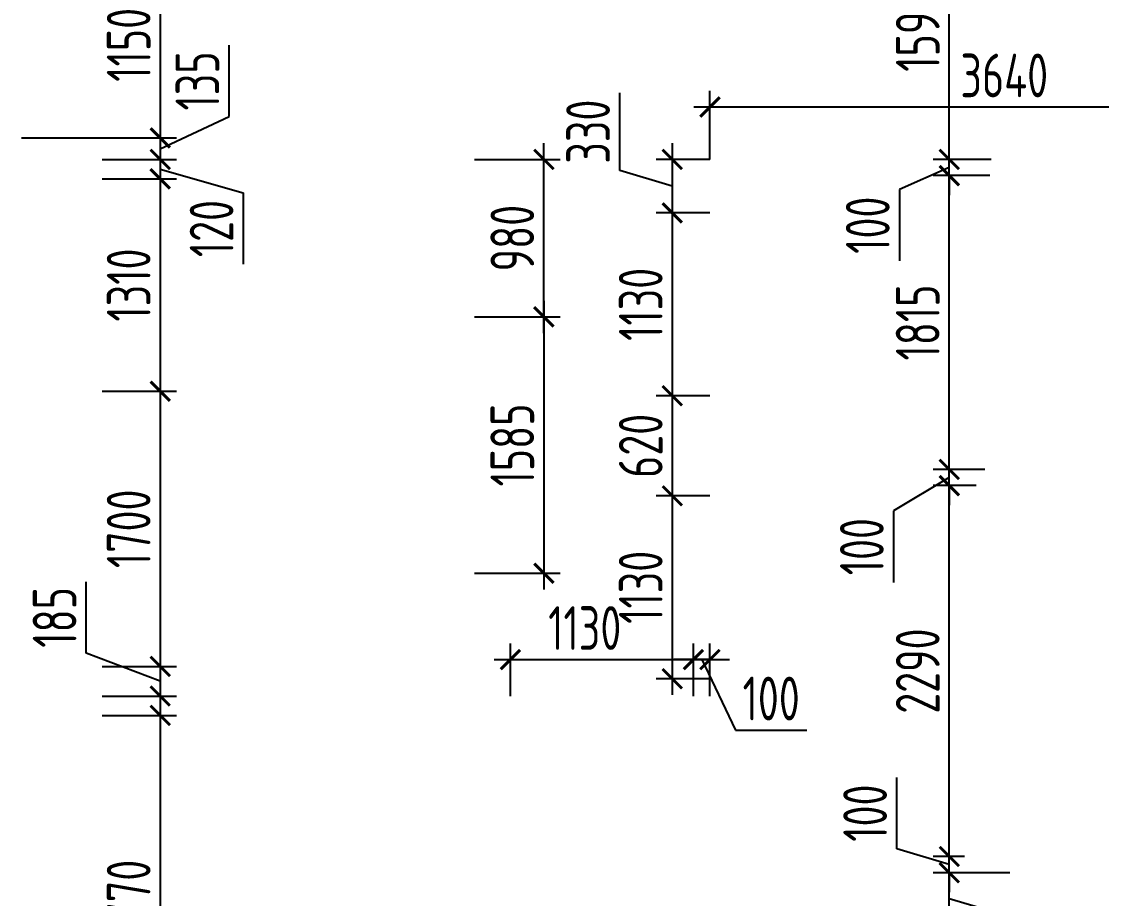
# Model space of a CAD drawing. Header units: millimetres. Extents: x -350007 to 535970, y -888 to 133718.
# Drawn here: x -212261 to -205589, y 100242 to 105659 of the extents above; entities that cross this region are included whole.
import ezdxf

# ---------------------------------------------------------------- set-up
doc = ezdxf.new("R2010")
doc.units = ezdxf.units.MM
doc.layers.add('АР_Размеры нов.', color=15, linetype='Continuous', lineweight=0)
doc.styles.add('ISOCPEUR', font='isocpeur.ttf', dxfattribs={"width": 0.7})
doc.dimstyles.new('R_100', dxfattribs={"dimtxt": 270, "dimasz": 120, "dimexe": 100, "dimexo": 0, "dimgap": 60, "dimtad": 1, "dimdec": 0, "dimrnd": 5, "dimzin": 0, "dimdsep": 46, "dimtxsty": 'ISOCPEUR', "dimblk": 'ARCHTICK', "dimcen": 0, "dimdle": 100, "dimclrd": 256, "dimclre": 256, "dimclrt": 256, "dimadec": 0, "dimazin": 0, "dimtfac": 2, "dimtdec": 0, "dimtofl": 0, "dimtmove": 1, "dimatfit": 3, "dimfxl": 1, "dimtvp": 3, "dimtolj": 1, "dimtzin": 0, "dimarcsym": 0})

# ---------------------------------------------------------------- blocks, each defined once
blk = doc.blocks.new('_ArchTick')
at = {"color": 0, "linetype": 'ByBlock', "const_width": 0.15}
blk.add_lwpolyline([(-0.5, -0.5), (0.5, 0.5)], dxfattribs=at)
blk = doc.blocks.new('*D2852')
at = {"layer": 'АР_Размеры нов.', "lineweight": -2, "ltscale": 100, "transparency": 16777216}
for p, q in [((-211404.8, 106190.7), (-211404.8, 104840.7)), ((-212261.4, 106090.7), (-211304.8, 106090.7)), ((-212261.4, 104940.7), (-211304.8, 104940.7))]:
    blk.add_line(p, q, dxfattribs=at)
at = {"layer": 'АР_Размеры нов.', "lineweight": -2, "ltscale": 100, "transparency": 16777216, "xscale": 120, "yscale": 120, "zscale": 120}
for p, rotation in [((-211404.8, 106090.7), 90), ((-211404.8, 104940.7), 270)]:
    blk.add_blockref('_ArchTick', p, dxfattribs=dict(at, rotation=rotation))
at = {"layer": 'АР_Размеры нов.', "ltscale": 100, "transparency": 16777216, "insert": (-211599.8, 105515.7), "char_height": 270, "attachment_point": 5, "rotation": 90, "style": 'ISOCPEUR'}
blk.add_mtext('\\A1;1150', dxfattribs=at)
blk = doc.blocks.new('*D2853')
at = {"layer": 'АР_Размеры нов.', "lineweight": -2, "ltscale": 100, "transparency": 16777216}
for p, q in [((-211404.8, 103475.4), (-211404.8, 101575.4)), ((-211763, 103375.4), (-211304.8, 103375.4)), ((-211763, 101675.4), (-211304.8, 101675.4))]:
    blk.add_line(p, q, dxfattribs=at)
at = {"layer": 'АР_Размеры нов.', "lineweight": -2, "ltscale": 100, "transparency": 16777216, "xscale": 120, "yscale": 120, "zscale": 120}
for p, rotation in [((-211404.8, 103375.4), 90), ((-211404.8, 101675.4), 270)]:
    blk.add_blockref('_ArchTick', p, dxfattribs=dict(at, rotation=rotation))
at = {"layer": 'АР_Размеры нов.', "ltscale": 100, "transparency": 16777216, "insert": (-211599.8, 102525.4), "char_height": 270, "attachment_point": 5, "rotation": 90, "style": 'ISOCPEUR'}
blk.add_mtext('\\A1;1700', dxfattribs=at)
blk = doc.blocks.new('*D2856')
at = {"layer": 'АР_Размеры нов.', "lineweight": -2, "ltscale": 100, "transparency": 16777216}
for p, q in [((-208240.5, 104577.3), (-208240.5, 103247.3)), ((-208007.6, 104477.3), (-208340.5, 104477.3)), ((-208007.7, 103347.3), (-208340.5, 103347.3))]:
    blk.add_line(p, q, dxfattribs=at)
at = {"layer": 'АР_Размеры нов.', "lineweight": -2, "ltscale": 100, "transparency": 16777216, "xscale": 120, "yscale": 120, "zscale": 120}
for p, rotation in [((-208240.5, 104477.3), 90), ((-208240.5, 103347.3), 270)]:
    blk.add_blockref('_ArchTick', p, dxfattribs=dict(at, rotation=rotation))
at = {"layer": 'АР_Размеры нов.', "ltscale": 100, "transparency": 16777216, "insert": (-208435.5, 103912.3), "char_height": 270, "attachment_point": 5, "rotation": 90, "style": 'ISOCPEUR'}
blk.add_mtext('\\A1;1130', dxfattribs=at)
blk = doc.blocks.new('*D2857')
at = {"layer": 'АР_Размеры нов.', "lineweight": -2, "ltscale": 100, "transparency": 16777216}
for p, q in [((-209033.9, 103935.1), (-209033.9, 102151.1)), ((-209462.3, 103835.1), (-208933.9, 103835.1)), ((-209462.4, 102251.1), (-208933.9, 102251.1))]:
    blk.add_line(p, q, dxfattribs=at)
at = {"layer": 'АР_Размеры нов.', "lineweight": -2, "ltscale": 100, "transparency": 16777216, "xscale": 120, "yscale": 120, "zscale": 120}
for p, rotation in [((-209033.9, 103835.1), 90), ((-209033.9, 102251.1), 270)]:
    blk.add_blockref('_ArchTick', p, dxfattribs=dict(at, rotation=rotation))
at = {"layer": 'АР_Размеры нов.', "ltscale": 100, "transparency": 16777216, "insert": (-209228.9, 103043.1), "char_height": 270, "attachment_point": 5, "rotation": 90, "style": 'ISOCPEUR'}
blk.add_mtext('\\A1;1585', dxfattribs=at)
blk = doc.blocks.new('*D2858')
at = {"layer": 'АР_Размеры нов.', "lineweight": -2, "ltscale": 100, "transparency": 16777216}
for p, q in [((-209240.9, 101492.4), (-209240.9, 101817.5)), ((-208110, 101492.4), (-208110, 101817.5)), ((-209340.9, 101717.5), (-208010, 101717.5))]:
    blk.add_line(p, q, dxfattribs=at)
at = {"layer": 'АР_Размеры нов.', "lineweight": -2, "ltscale": 100, "transparency": 16777216, "xscale": 120, "yscale": 120, "zscale": 120, "rotation": 180}
blk.add_blockref('_ArchTick', (-209240.9, 101717.5), dxfattribs=at)
at = {"layer": 'АР_Размеры нов.', "lineweight": -2, "ltscale": 100, "transparency": 16777216, "xscale": 120, "yscale": 120, "zscale": 120}
blk.add_blockref('_ArchTick', (-208110, 101717.5), dxfattribs=at)
at = {"layer": 'АР_Размеры нов.', "ltscale": 100, "transparency": 16777216, "insert": (-208781.5, 101912.5), "char_height": 270, "attachment_point": 5, "style": 'ISOCPEUR'}
blk.add_mtext('\\A1;1130', dxfattribs=at)
blk = doc.blocks.new('*D2633')
at = {"layer": 'АР_Размеры нов.', "lineweight": -2, "ltscale": 100, "transparency": 16777216}
for p, q in [((-208110, 101492.4), (-208110, 101817.5)), ((-208007.7, 101492.4), (-208007.7, 101817.5)), ((-208110, 101717.5), (-208230, 101717.5)), ((-208007.7, 101717.5), (-208110, 101717.5)), ((-208058.8, 101717.5), (-207850.1, 101281.7)), ((-208007.7, 101717.5), (-207887.7, 101717.5)), ((-207850.1, 101281.7), (-207408.8, 101281.7))]:
    blk.add_line(p, q, dxfattribs=at)
at = {"layer": 'АР_Размеры нов.', "lineweight": -2, "ltscale": 100, "transparency": 16777216, "xscale": 120, "yscale": 120, "zscale": 120}
blk.add_blockref('_ArchTick', (-208110, 101717.5), dxfattribs=at)
at = {"layer": 'АР_Размеры нов.', "lineweight": -2, "ltscale": 100, "transparency": 16777216, "xscale": 120, "yscale": 120, "zscale": 120, "rotation": 180}
blk.add_blockref('_ArchTick', (-208007.7, 101717.5), dxfattribs=at)
at = {"layer": 'АР_Размеры нов.', "ltscale": 100, "transparency": 16777216, "insert": (-207629.4, 101476.7), "char_height": 270, "attachment_point": 5, "style": 'ISOCPEUR'}
blk.add_mtext('\\A1;100', dxfattribs=at)
blk = doc.blocks.new('*D2749')
at = {"layer": 'АР_Размеры нов.', "lineweight": -2, "ltscale": 100, "transparency": 16777216}
for p, q in [((-208240.5, 102829), (-208240.5, 101499)), ((-208007.6, 102729), (-208340.5, 102729)), ((-208007.7, 101599), (-208340.5, 101599))]:
    blk.add_line(p, q, dxfattribs=at)
at = {"layer": 'АР_Размеры нов.', "lineweight": -2, "ltscale": 100, "transparency": 16777216, "xscale": 120, "yscale": 120, "zscale": 120}
for p, rotation in [((-208240.5, 102729), 90), ((-208240.5, 101599), 270)]:
    blk.add_blockref('_ArchTick', p, dxfattribs=dict(at, rotation=rotation))
at = {"layer": 'АР_Размеры нов.', "ltscale": 100, "transparency": 16777216, "insert": (-208435.5, 102164), "char_height": 270, "attachment_point": 5, "rotation": 90, "style": 'ISOCPEUR'}
blk.add_mtext('\\A1;1130', dxfattribs=at)
blk = doc.blocks.new('*D2771')
at = {"layer": 'АР_Размеры нов.', "lineweight": -2, "ltscale": 100, "transparency": 16777216}
for p, q in [((-208565.6, 104740), (-208565.6, 105219.1)), ((-208240.6, 104907.7), (-208240.6, 104377.3)), ((-208007.7, 104807.7), (-208340.6, 104807.7)), ((-208240.6, 104642.5), (-208565.6, 104740)), ((-208007.8, 104477.3), (-208340.6, 104477.3))]:
    blk.add_line(p, q, dxfattribs=at)
at = {"layer": 'АР_Размеры нов.', "lineweight": -2, "ltscale": 100, "transparency": 16777216, "xscale": 120, "yscale": 120, "zscale": 120}
for p, rotation in [((-208240.6, 104807.7), 90), ((-208240.6, 104477.3), 270)]:
    blk.add_blockref('_ArchTick', p, dxfattribs=dict(at, rotation=rotation))
at = {"layer": 'АР_Размеры нов.', "ltscale": 100, "transparency": 16777216, "insert": (-208760.6, 104979.6), "char_height": 270, "attachment_point": 5, "rotation": 90, "style": 'ISOCPEUR'}
blk.add_mtext('\\A1;330', dxfattribs=at)
blk = doc.blocks.new('*D2772')
at = {"layer": 'АР_Размеры нов.', "lineweight": -2, "ltscale": 100, "transparency": 16777216}
for p, q in [((-209033.9, 103735.1), (-209033.9, 104907.7)), ((-209462.4, 104807.7), (-208933.9, 104807.7)), ((-209462.3, 103835.1), (-208933.9, 103835.1))]:
    blk.add_line(p, q, dxfattribs=at)
at = {"layer": 'АР_Размеры нов.', "lineweight": -2, "ltscale": 100, "transparency": 16777216, "xscale": 120, "yscale": 120, "zscale": 120}
for p, rotation in [((-209033.9, 104807.7), 90), ((-209033.9, 103835.1), 270)]:
    blk.add_blockref('_ArchTick', p, dxfattribs=dict(at, rotation=rotation))
at = {"layer": 'АР_Размеры нов.', "ltscale": 100, "transparency": 16777216, "insert": (-209228.9, 104321.4), "char_height": 270, "attachment_point": 5, "rotation": 90, "style": 'ISOCPEUR'}
blk.add_mtext('\\A1;980', dxfattribs=at)
blk = doc.blocks.new('*D3160')
at = {"layer": 'АР_Размеры нов.', "lineweight": -2, "ltscale": 500, "transparency": 16777216}
for p, q in [((-210979.7, 105072.1), (-210979.7, 105513.4)), ((-211404.8, 104874.2), (-210979.7, 105072.1)), ((-211404.8, 105040.7), (-211404.8, 104707.7)), ((-212261.4, 104940.7), (-211304.8, 104940.7)), ((-211763, 104807.7), (-211304.8, 104807.7))]:
    blk.add_line(p, q, dxfattribs=at)
at = {"layer": 'АР_Размеры нов.', "lineweight": -2, "ltscale": 500, "transparency": 16777216, "xscale": 120, "yscale": 120, "zscale": 120}
for p, rotation in [((-211404.8, 104940.7), 90), ((-211404.8, 104807.7), 270)]:
    blk.add_blockref('_ArchTick', p, dxfattribs=dict(at, rotation=rotation))
at = {"layer": 'АР_Размеры нов.', "lineweight": 13, "ltscale": 500, "transparency": 16777216, "insert": (-211174.7, 105292.7), "char_height": 270, "attachment_point": 5, "rotation": 90, "style": 'ISOCPEUR'}
blk.add_mtext('\\A1;135', dxfattribs=at)
blk = doc.blocks.new('*D3161')
at = {"layer": 'АР_Размеры нов.', "lineweight": -2, "ltscale": 500, "transparency": 16777216}
for p, q in [((-211404.8, 104907.7), (-211404.8, 104587.7)), ((-211763, 104807.7), (-211304.8, 104807.7)), ((-211404.8, 104747.7), (-210892.3, 104601.2)), ((-211763, 104687.7), (-211304.8, 104687.7)), ((-210892.3, 104601.2), (-210892.3, 104159.9))]:
    blk.add_line(p, q, dxfattribs=at)
at = {"layer": 'АР_Размеры нов.', "lineweight": -2, "ltscale": 500, "transparency": 16777216, "xscale": 120, "yscale": 120, "zscale": 120}
for p, rotation in [((-211404.8, 104807.7), 90), ((-211404.8, 104687.7), 270)]:
    blk.add_blockref('_ArchTick', p, dxfattribs=dict(at, rotation=rotation))
at = {"layer": 'АР_Размеры нов.', "lineweight": 13, "ltscale": 500, "transparency": 16777216, "insert": (-211087.3, 104380.5), "char_height": 270, "attachment_point": 5, "rotation": 90, "style": 'ISOCPEUR'}
blk.add_mtext('\\A1;120', dxfattribs=at)
blk = doc.blocks.new('*D3162')
at = {"layer": 'АР_Размеры нов.', "lineweight": -2, "ltscale": 500, "transparency": 16777216}
for p, q in [((-211404.8, 104787.7), (-211404.8, 103275.4)), ((-211763, 104687.7), (-211304.8, 104687.7)), ((-211763, 103375.4), (-211304.8, 103375.4))]:
    blk.add_line(p, q, dxfattribs=at)
at = {"layer": 'АР_Размеры нов.', "lineweight": -2, "ltscale": 500, "transparency": 16777216, "xscale": 120, "yscale": 120, "zscale": 120}
for p, rotation in [((-211404.8, 104687.7), 90), ((-211404.8, 103375.4), 270)]:
    blk.add_blockref('_ArchTick', p, dxfattribs=dict(at, rotation=rotation))
at = {"layer": 'АР_Размеры нов.', "lineweight": 13, "ltscale": 500, "transparency": 16777216, "insert": (-211599.8, 104031.6), "char_height": 270, "attachment_point": 5, "rotation": 90, "style": 'ISOCPEUR'}
blk.add_mtext('\\A1;1310', dxfattribs=at)
blk = doc.blocks.new('*D3163')
at = {"layer": 'АР_Размеры нов.', "lineweight": -2, "ltscale": 500, "transparency": 16777216}
for p, q in [((-211862.5, 101757.5), (-211862.5, 102198.8)), ((-211404.8, 101775.4), (-211404.8, 101392.4)), ((-211404.8, 101583.9), (-211862.5, 101757.5)), ((-211763, 101675.4), (-211304.8, 101675.4)), ((-211763, 101492.4), (-211304.8, 101492.4))]:
    blk.add_line(p, q, dxfattribs=at)
at = {"layer": 'АР_Размеры нов.', "lineweight": -2, "ltscale": 500, "transparency": 16777216, "xscale": 120, "yscale": 120, "zscale": 120}
for p, rotation in [((-211404.8, 101675.4), 90), ((-211404.8, 101492.4), 270)]:
    blk.add_blockref('_ArchTick', p, dxfattribs=dict(at, rotation=rotation))
at = {"layer": 'АР_Размеры нов.', "lineweight": 13, "ltscale": 500, "transparency": 16777216, "insert": (-212057.5, 101978.1), "char_height": 270, "attachment_point": 5, "rotation": 90, "style": 'ISOCPEUR'}
blk.add_mtext('\\A1;185', dxfattribs=at)
blk = doc.blocks.new('*D3164')
at = {"layer": 'АР_Размеры нов.', "lineweight": -2, "ltscale": 500, "transparency": 16777216}
for p, q in [((-211404.8, 101472.4), (-211404.8, 99500.7)), ((-211763, 101372.4), (-211304.8, 101372.4)), ((-211763, 99600.7), (-211304.8, 99600.7))]:
    blk.add_line(p, q, dxfattribs=at)
at = {"layer": 'АР_Размеры нов.', "lineweight": -2, "ltscale": 500, "transparency": 16777216, "xscale": 120, "yscale": 120, "zscale": 120}
for p, rotation in [((-211404.8, 101372.4), 90), ((-211404.8, 99600.7), 270)]:
    blk.add_blockref('_ArchTick', p, dxfattribs=dict(at, rotation=rotation))
at = {"layer": 'АР_Размеры нов.', "lineweight": 13, "ltscale": 500, "transparency": 16777216, "insert": (-211599.8, 100236.3), "char_height": 270, "attachment_point": 5, "rotation": 90, "style": 'ISOCPEUR'}
blk.add_mtext('\\A1;1770', dxfattribs=at)
blk = doc.blocks.new('*D3199')
at = {"layer": 'АР_Размеры нов.', "lineweight": -2, "ltscale": 500, "transparency": 16777216}
for p, q in [((-208240.5, 103447.3), (-208240.5, 102629)), ((-208007.7, 103347.3), (-208340.5, 103347.3)), ((-208007.7, 102729), (-208340.5, 102729))]:
    blk.add_line(p, q, dxfattribs=at)
at = {"layer": 'АР_Размеры нов.', "lineweight": -2, "ltscale": 500, "transparency": 16777216, "xscale": 120, "yscale": 120, "zscale": 120}
for p, rotation in [((-208240.5, 103347.3), 90), ((-208240.5, 102729), 270)]:
    blk.add_blockref('_ArchTick', p, dxfattribs=dict(at, rotation=rotation))
at = {"layer": 'АР_Размеры нов.', "lineweight": 13, "ltscale": 500, "transparency": 16777216, "insert": (-208435.5, 103038.2), "char_height": 270, "attachment_point": 5, "rotation": 90, "style": 'ISOCPEUR'}
blk.add_mtext('\\A1;620', dxfattribs=at)
blk = doc.blocks.new('*D3201')
at = {"layer": 'АР_Размеры нов.', "lineweight": -2, "ltscale": 500, "transparency": 16777216}
for p, q in [((-208007.7, 104807.7), (-208007.7, 105231.6)), ((-204369.9, 104807.5), (-204369.9, 105231.6)), ((-204269.9, 105131.6), (-208107.7, 105131.6))]:
    blk.add_line(p, q, dxfattribs=at)
at = {"layer": 'АР_Размеры нов.', "lineweight": -2, "ltscale": 500, "transparency": 16777216, "xscale": 120, "yscale": 120, "zscale": 120, "rotation": 180}
blk.add_blockref('_ArchTick', (-208007.7, 105131.6), dxfattribs=at)
at = {"layer": 'АР_Размеры нов.', "lineweight": -2, "ltscale": 500, "transparency": 16777216, "xscale": 120, "yscale": 120, "zscale": 120}
blk.add_blockref('_ArchTick', (-204369.9, 105131.6), dxfattribs=at)
at = {"layer": 'АР_Размеры нов.', "lineweight": 13, "ltscale": 500, "transparency": 16777216, "insert": (-206188.8, 105326.6), "char_height": 270, "attachment_point": 5, "style": 'ISOCPEUR'}
blk.add_mtext('\\A1;3640', dxfattribs=at)
blk = doc.blocks.new('*D3262')
at = {"layer": 'АР_Размеры нов.', "lineweight": -2, "transparency": 16777216}
for p, q in [((-206528.7, 99983), (-206528.7, 100500.7)), ((-206153.9, 100400.7), (-206628.7, 100400.7)), ((-206528.7, 100241.8), (-205619.4, 99974.1)), ((-206153.9, 100083), (-206628.7, 100083)), ((-205619.4, 99974.1), (-205619.4, 99495))]:
    blk.add_line(p, q, dxfattribs=at)
at = {"layer": 'АР_Размеры нов.', "lineweight": -2, "transparency": 16777216, "xscale": 120, "yscale": 120, "zscale": 120}
for p, rotation in [((-206528.7, 100400.7), 90), ((-206528.7, 100083), 270)]:
    blk.add_blockref('_ArchTick', p, dxfattribs=dict(at, rotation=rotation))
at = {"layer": 'АР_Размеры нов.', "transparency": 16777216, "insert": (-205814.4, 99734.5), "char_height": 270, "attachment_point": 5, "rotation": 90, "style": 'ISOCPEUR'}
blk.add_mtext('\\A1;320', dxfattribs=at)
blk = doc.blocks.new('*D3263')
at = {"layer": 'АР_Размеры нов.', "lineweight": -2, "transparency": 16777216}
for p, q in [((-206853.7, 100548.2), (-206853.7, 100989.5)), ((-206528.7, 100500.7), (-206528.7, 100620.7)), ((-206528.7, 100450.7), (-206853.7, 100548.2)), ((-206433.9, 100500.7), (-206628.7, 100500.7)), ((-206528.7, 100400.7), (-206528.7, 100500.7)), ((-206153.9, 100400.7), (-206628.7, 100400.7)), ((-206528.7, 100400.7), (-206528.7, 100280.7))]:
    blk.add_line(p, q, dxfattribs=at)
at = {"layer": 'АР_Размеры нов.', "lineweight": -2, "transparency": 16777216, "xscale": 120, "yscale": 120, "zscale": 120}
for p, rotation in [((-206528.7, 100500.7), 270), ((-206528.7, 100400.7), 90)]:
    blk.add_blockref('_ArchTick', p, dxfattribs=dict(at, rotation=rotation))
at = {"layer": 'АР_Размеры нов.', "transparency": 16777216, "insert": (-207048.7, 100768.8), "char_height": 270, "attachment_point": 5, "rotation": 90, "style": 'ISOCPEUR'}
blk.add_mtext('\\A1;100', dxfattribs=at)
blk = doc.blocks.new('*D3264')
at = {"layer": 'АР_Размеры нов.', "lineweight": -2, "transparency": 16777216}
for p, q in [((-206528.7, 100400.7), (-206528.7, 102892.2)), ((-206363.3, 102792.2), (-206628.7, 102792.2)), ((-206433.9, 100500.7), (-206628.7, 100500.7))]:
    blk.add_line(p, q, dxfattribs=at)
at = {"layer": 'АР_Размеры нов.', "lineweight": -2, "transparency": 16777216, "xscale": 120, "yscale": 120, "zscale": 120}
for p, rotation in [((-206528.7, 102792.2), 90), ((-206528.7, 100500.7), 270)]:
    blk.add_blockref('_ArchTick', p, dxfattribs=dict(at, rotation=rotation))
at = {"layer": 'АР_Размеры нов.', "transparency": 16777216, "insert": (-206723.7, 101646.4), "char_height": 270, "attachment_point": 5, "rotation": 90, "style": 'ISOCPEUR'}
blk.add_mtext('\\A1;2290', dxfattribs=at)
blk = doc.blocks.new('*D3265')
at = {"layer": 'АР_Размеры нов.', "lineweight": -2, "transparency": 16777216}
for p, q in [((-206528.7, 102892.2), (-206528.7, 103012.2)), ((-206528.7, 102842.2), (-206874.1, 102635.7)), ((-206310.1, 102892.2), (-206628.7, 102892.2)), ((-206528.7, 102792.2), (-206528.7, 102892.2)), ((-206363.3, 102792.2), (-206628.7, 102792.2)), ((-206528.7, 102792.2), (-206528.7, 102672.2)), ((-206874.1, 102635.7), (-206874.1, 102194.4))]:
    blk.add_line(p, q, dxfattribs=at)
at = {"layer": 'АР_Размеры нов.', "lineweight": -2, "transparency": 16777216, "xscale": 120, "yscale": 120, "zscale": 120}
for p, rotation in [((-206528.7, 102892.2), 270), ((-206528.7, 102792.2), 90)]:
    blk.add_blockref('_ArchTick', p, dxfattribs=dict(at, rotation=rotation))
at = {"layer": 'АР_Размеры нов.', "transparency": 16777216, "insert": (-207069.1, 102415.1), "char_height": 270, "attachment_point": 5, "rotation": 90, "style": 'ISOCPEUR'}
blk.add_mtext('\\A1;100', dxfattribs=at)
blk = doc.blocks.new('*D3266')
at = {"layer": 'АР_Размеры нов.', "lineweight": -2, "transparency": 16777216}
for p, q in [((-206528.7, 102792.2), (-206528.7, 104807.7)), ((-206278.8, 104707.7), (-206628.7, 104707.7)), ((-206310.1, 102892.2), (-206628.7, 102892.2))]:
    blk.add_line(p, q, dxfattribs=at)
at = {"layer": 'АР_Размеры нов.', "lineweight": -2, "transparency": 16777216, "xscale": 120, "yscale": 120, "zscale": 120}
for p, rotation in [((-206528.7, 104707.7), 90), ((-206528.7, 102892.2), 270)]:
    blk.add_blockref('_ArchTick', p, dxfattribs=dict(at, rotation=rotation))
at = {"layer": 'АР_Размеры нов.', "transparency": 16777216, "insert": (-206723.7, 103800), "char_height": 270, "attachment_point": 5, "rotation": 90, "style": 'ISOCPEUR'}
blk.add_mtext('\\A1;1815', dxfattribs=at)
blk = doc.blocks.new('*D3267')
at = {"layer": 'АР_Размеры нов.', "lineweight": -2, "transparency": 16777216}
for p, q in [((-206528.7, 104807.7), (-206528.7, 104927.7)), ((-206270.5, 104807.7), (-206628.7, 104807.7)), ((-206528.7, 104707.7), (-206528.7, 104807.7)), ((-206528.7, 104757.7), (-206837.4, 104621.9)), ((-206278.8, 104707.7), (-206628.7, 104707.7)), ((-206528.7, 104707.7), (-206528.7, 104587.7)), ((-206837.4, 104621.9), (-206837.4, 104180.6))]:
    blk.add_line(p, q, dxfattribs=at)
at = {"layer": 'АР_Размеры нов.', "lineweight": -2, "transparency": 16777216, "xscale": 120, "yscale": 120, "zscale": 120}
for p, rotation in [((-206528.7, 104807.7), 270), ((-206528.7, 104707.7), 90)]:
    blk.add_blockref('_ArchTick', p, dxfattribs=dict(at, rotation=rotation))
at = {"layer": 'АР_Размеры нов.', "transparency": 16777216, "insert": (-207032.4, 104401.3), "char_height": 270, "attachment_point": 5, "rotation": 90, "style": 'ISOCPEUR'}
blk.add_mtext('\\A1;100', dxfattribs=at)
blk = doc.blocks.new('*D3268')
at = {"layer": 'АР_Размеры нов.', "lineweight": -2, "transparency": 16777216}
for p, q in [((-206528.7, 104707.7), (-206528.7, 106500.7)), ((-206433.9, 106400.7), (-206628.7, 106400.7)), ((-206270.5, 104807.7), (-206628.7, 104807.7))]:
    blk.add_line(p, q, dxfattribs=at)
at = {"layer": 'АР_Размеры нов.', "lineweight": -2, "transparency": 16777216, "xscale": 120, "yscale": 120, "zscale": 120}
for p, rotation in [((-206528.7, 106400.7), 90), ((-206528.7, 104807.7), 270)]:
    blk.add_blockref('_ArchTick', p, dxfattribs=dict(at, rotation=rotation))
at = {"layer": 'АР_Размеры нов.', "transparency": 16777216, "insert": (-206723.7, 105604.2), "char_height": 270, "attachment_point": 5, "rotation": 90, "style": 'ISOCPEUR'}
blk.add_mtext('\\A1;1595', dxfattribs=at)

msp = doc.modelspace()

# ---------------------------------------------------------------- dimensions: what is measured, and where the dimension line sits
at = {"layer": 'АР_Размеры нов.'}
for base, p1, p2, picture, middle in [((-206528.7, 106400.7), (-206270.5, 104807.7), (-206433.9, 106400.7), '*D3268', (-206723.7, 105604.2)), ((-206528.7107, 104707.7216), (-206310.1146, 102892.1917), (-206278.7678, 104707.7216), '*D3266', (-206723.7107, 103799.9567)), ((-206528.7107, 102792.1917), (-206433.9151, 100500.6825), (-206363.3453, 102792.1917), '*D3264', (-206723.7107, 101646.4371)), ((-206528.7, 100500.7), (-206153.9, 100400.7), (-206433.9, 100500.7), '*D3263', (-207048.7, 100608.2))]:
    dim = msp.add_linear_dim(base=base, p1=p1, p2=p2, angle=90, dimstyle='R_100', override={"dimpost": '\\X'}, dxfattribs=at)
    dim.commit()
    dim.dimension.update_dxf_attribs({"geometry": picture, "text_midpoint": middle})
at = {"layer": 'АР_Размеры нов.', "ltscale": 100}
for base, p1, p2, picture, middle in [((-211404.8, 104940.7), (-212261.4, 106090.7), (-212261.4, 104940.7), '*D2852', (-211599.8, 105515.7)), ((-208240.6, 104477.3), (-208007.7, 104807.7), (-208007.8, 104477.3), '*D2771', (-208760.6, 104800)), ((-208240.5, 103347.3), (-208007.6, 104477.3), (-208007.7, 103347.3), '*D2856', (-208435.5, 103912.3)), ((-209033.9, 102251.1), (-209462.3, 103835.1), (-209462.4, 102251.1), '*D2857', (-209228.9, 103043.1)), ((-211404.8, 101675.4), (-211763, 103375.4), (-211763, 101675.4), '*D2853', (-211599.8, 102525.4)), ((-208240.5, 101599), (-208007.6, 102729), (-208007.7, 101599), '*D2749', (-208435.5, 102164))]:
    dim = msp.add_linear_dim(base=base, p1=p1, p2=p2, angle=90, dimstyle='R_100', override={"dimpost": '\\X', "dimfxl": 300, "dimarcsym": 1}, dxfattribs=at)
    dim.commit()
    dim.dimension.update_dxf_attribs({"geometry": picture, "text_midpoint": middle})
at = {"layer": 'АР_Размеры нов.', "lineweight": 13, "ltscale": 500}
for base, p1, p2, override, picture, middle in [((-211404.8, 104807.7), (-212261.4, 104940.7), (-211763, 104807.7), {"dimpost": '\\X', "dimfxl": 300, "dimarcsym": 1}, '*D3160', (-210979.7, 105132.1)), ((-211404.8, 104687.7), (-211763, 104807.7), (-211763, 104687.7), {"dimpost": '\\X', "dimfxl": 300, "dimarcsym": 1}, '*D3161', (-210892.3, 104541.2)), ((-211404.8, 101492.4), (-211763, 101675.4), (-211763, 101492.4), {"dimpost": '\\X', "dimfxl": 300, "dimarcsym": 1}, '*D3163', (-211862.5, 101817.5)), ((-211404.8, 99600.7), (-211763, 101372.4), (-211763, 99600.7), {"dimpost": '\\X'}, '*D3164', (-211404.8, 100236.3))]:
    dim = msp.add_linear_dim(base=base, p1=p1, p2=p2, angle=90, dimstyle='R_100', override=override, dxfattribs=at)
    dim.commit()
    dim.dimension.update_dxf_attribs({"geometry": picture, "text_midpoint": middle, "dimtype": 160})
dim = msp.add_linear_dim(base=(-208007.7, 105131.6), p1=(-204369.9, 104807.5), p2=(-208007.7, 104807.7), dimstyle='R_100', override={"dimpost": '\\X'}, dxfattribs=at)
dim.commit()
dim.dimension.update_dxf_attribs({"geometry": '*D3201', "text_midpoint": (-206188.8, 105326.6)})
at = {"layer": 'АР_Размеры нов.', "ltscale": 100}
dim = msp.add_linear_dim(base=(-209033.9, 104807.7), p1=(-209462.3, 103835.1), p2=(-209462.4, 104807.7), angle=90, text='980', dimstyle='R_100', override={"dimpost": '\\X', "dimfxl": 300, "dimarcsym": 1}, dxfattribs=at)
dim.commit()
dim.dimension.update_dxf_attribs({"geometry": '*D2772', "text_midpoint": (-209228.9, 104321.4)})
at = {"layer": 'АР_Размеры нов.'}
for base, p1, p2, picture, middle in [((-206528.7, 104807.7), (-206278.8, 104707.7), (-206270.5, 104807.7), '*D3267', (-206837.4, 104561.9)), ((-206528.7, 102892.2), (-206363.3, 102792.2), (-206310.1, 102892.2), '*D3265', (-206874.1, 102575.7)), ((-206528.7, 100400.7), (-206153.9, 100083), (-206153.9, 100400.7), '*D3262', (-205619.4, 99914.1))]:
    dim = msp.add_linear_dim(base=base, p1=p1, p2=p2, angle=90, dimstyle='R_100', override={"dimpost": '\\X'}, dxfattribs=at)
    dim.commit()
    dim.dimension.update_dxf_attribs({"geometry": picture, "text_midpoint": middle, "dimtype": 160})
at = {"layer": 'АР_Размеры нов.', "lineweight": 13, "ltscale": 500}
for base, p1, p2, picture, middle in [((-211404.8, 103375.4), (-211763, 104687.7), (-211763, 103375.4), '*D3162', (-211599.8, 104031.6)), ((-208240.5, 102729), (-208007.7, 103347.3), (-208007.7, 102729), '*D3199', (-208435.5, 103038.2))]:
    dim = msp.add_linear_dim(base=base, p1=p1, p2=p2, angle=90, dimstyle='R_100', override={"dimpost": '\\X', "dimfxl": 300, "dimarcsym": 1}, dxfattribs=at)
    dim.commit()
    dim.dimension.update_dxf_attribs({"geometry": picture, "text_midpoint": middle})
at = {"layer": 'АР_Размеры нов.', "ltscale": 100}
for p1, override, picture, middle in [((-209240.9, 101492.4), {"dimpost": '\\X', "dimfxl": 300, "dimarcsym": 1}, '*D2858', (-208781.5, 101717.5)), ((-208007.7, 101492.4), {"dimpost": '\\X', "dimfxl": 2.5, "dimarcsym": 1}, '*D2633', (-207790.1, 101281.7))]:
    dim = msp.add_linear_dim(base=(-208110, 101717.5), p1=p1, p2=(-208110, 101492.4), dimstyle='R_100', override=override, dxfattribs=at)
    dim.commit()
    dim.dimension.update_dxf_attribs({"geometry": picture, "text_midpoint": middle, "dimtype": 160})

doc.saveas('drawing.dxf')
